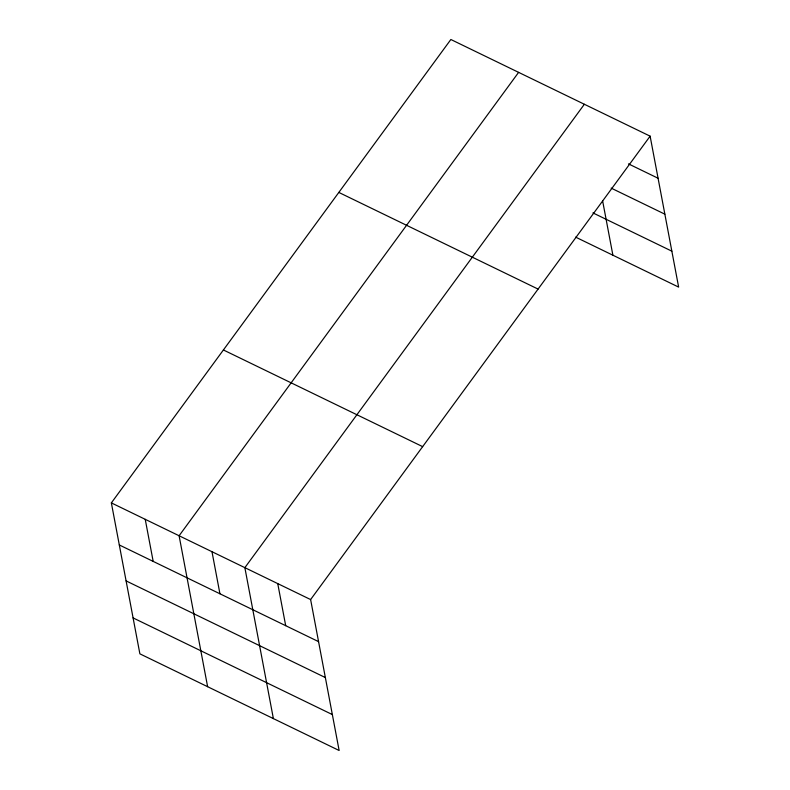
<?xml version="1.0" encoding="UTF-8"?>
<svg xmlns="http://www.w3.org/2000/svg" width="790" height="790" viewBox="0 0 790 790"><rect width="100%" height="100%" fill="white"/><g stroke="black" fill="none" stroke-linecap="round" stroke-linejoin="round"><path stroke-width="1.19" d="M650.121 136.166L310.618 599.561L339.137 750.5L139.879 653.834L111.36 502.894L450.863 39.5L650.121 136.166L678.64 287.106L575.624 237.128M518.615 72.364L179.103 535.758L207.622 686.698M584.363 104.27L244.861 567.664L273.38 718.604M628.485 163.886L658.07 178.244M611.164 188.119L664.864 214.169M592.944 212.905L671.856 251.181M338.821 192.424L538.089 289.091M223.392 349.97L422.65 446.636M111.36 502.894L310.618 599.561M119.31 544.962L318.568 641.638M126.094 580.897L325.352 677.563M133.085 617.908L332.353 714.575M602.602 200.779L612.892 255.21M277.744 583.613L285.694 625.68M211.987 551.706L219.936 593.784M145.232 519.326L153.181 561.404"/></g></svg>
